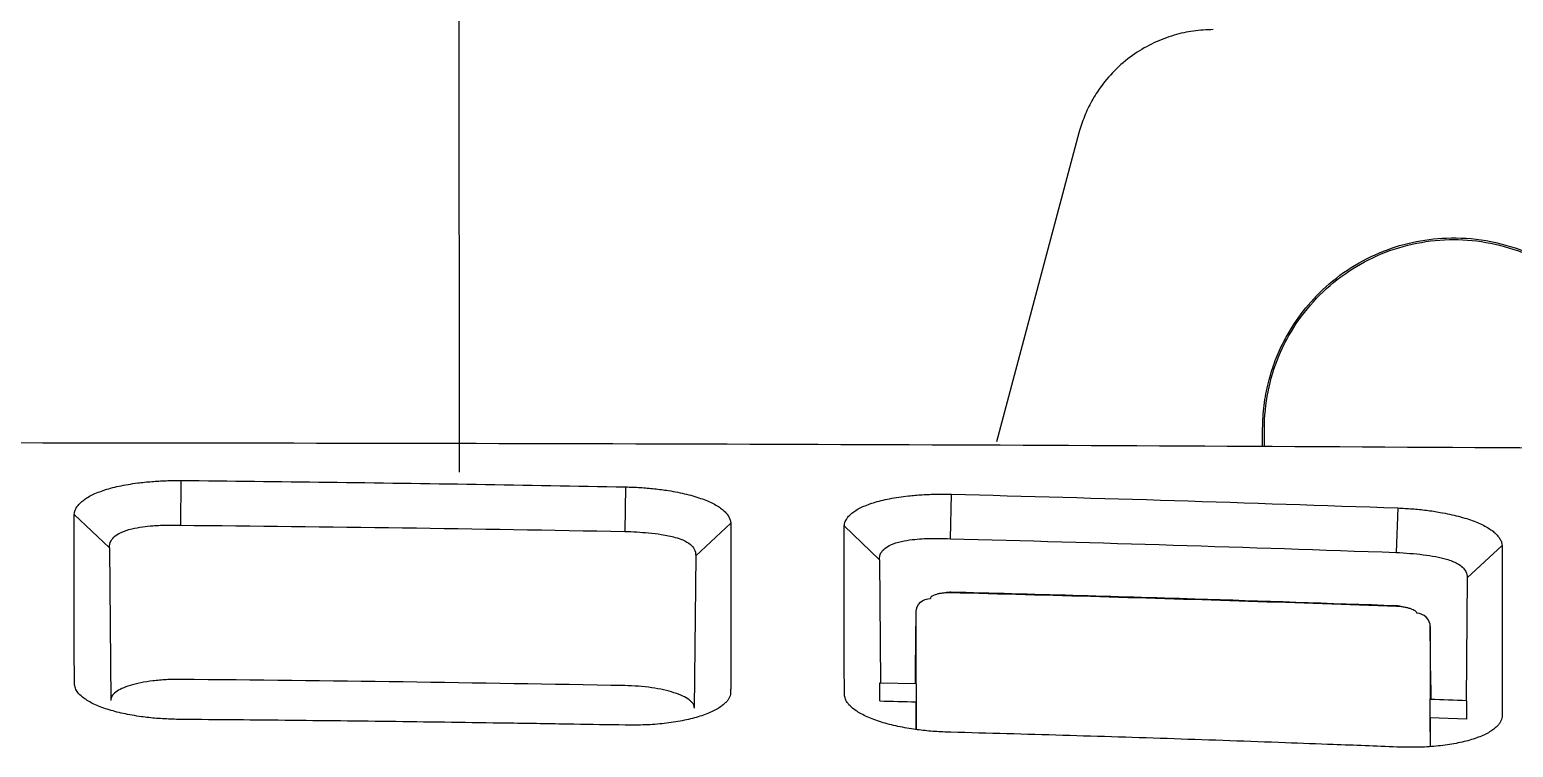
# Model space of a CAD drawing. Header units: millimetres. Extents: x 123.5 to 144.3, y 105.4 to 121.6.
# Drawn here: x 128.165 to 129.34, y 117.693 to 118.262 of the extents above; entities that cross this region are included whole.
import ezdxf

# ---------------------------------------------------------------- set-up
doc = ezdxf.new("R2010")
doc.units = ezdxf.units.MM
doc.layers.add('WIRES', color=7, linetype='Continuous')

msp = doc.modelspace()

# ---------------------------------------------------------------- linework, layer by layer
at = {"color": 7, "linetype": 'Continuous'}
for p, q in [((128.9962, 118.1802), (128.9308, 117.9352)), ((129.1417, 117.9317), (129.1417, 117.9456)), ((129.1431, 117.9317), (129.1431, 117.9456)), ((128.2847, 117.9046), (128.2844, 117.8691)), ((128.637, 117.8995), (128.6364, 117.8641)), ((128.8943, 117.8584), (128.8952, 117.8937)), ((129.2487, 117.8828), (129.2474, 117.8475)), ((128.2003, 117.8777), (128.2281, 117.8513)), ((128.7204, 117.8707), (128.6926, 117.8449)), ((128.8103, 117.8686), (128.8381, 117.8417)), ((128.2281, 117.8513), (128.2292, 117.7303)), ((128.6926, 117.8449), (128.6915, 117.7241)), ((129.3314, 117.8529), (129.3036, 117.8275)), ((128.8668, 117.7547), (128.8672, 117.8006)), ((129.2749, 117.7423), (129.2745, 117.7888)), ((128.8668, 117.7436), (128.8668, 117.7547)), ((128.8384, 117.7443), (128.8672, 117.7436)), ((129.2749, 117.7423), (129.2749, 117.7311)), ((128.8672, 117.7291), (128.8671, 117.7074)), ((129.2747, 117.6939), (129.2745, 117.7165)), ((129.3033, 117.7154), (129.2745, 117.7165))]:
    msp.add_line(p, q, dxfattribs=at)
at = {"color": 8, "linetype": 'Continuous'}
for p, q in [((128.8381, 117.8417), (128.8389, 117.7443)), ((129.3036, 117.8275), (129.3028, 117.73)), ((128.8672, 117.7074), (128.8672, 117.7289)), ((129.2745, 117.717), (129.2745, 117.6939))]:
    msp.add_line(p, q, dxfattribs=at)
at = {"color": 7, "linetype": 'Continuous'}
for points, knots in [([(129.1025, 118.2619), (129.0999, 118.2618), (129.0946, 118.2617), (129.0868, 118.2608), (129.0791, 118.2595), (129.0685, 118.2567), (129.0553, 118.2517), (129.0398, 118.2429), (129.0256, 118.2313), (129.0144, 118.2184), (129.0061, 118.2055), (129.0002, 118.1932), (128.9975, 118.1846), (128.9962, 118.1802)], [0, 0, 0, 0, 0.054608, 0.108914, 0.163196, 0.21773, 0.337199, 0.456873, 0.587111, 0.717558, 0.811804, 0.905469, 1, 1, 1, 1]), ([(129.1417, 117.9456), (129.1418, 117.9487), (129.1419, 117.9549), (129.1428, 117.9641), (129.1442, 117.9732), (129.1467, 117.9845), (129.1507, 117.9978), (129.1583, 118.0154), (129.1697, 118.0344), (129.1869, 118.0545), (129.2083, 118.0721), (129.2334, 118.0855), (129.2599, 118.0941), (129.2886, 118.0977), (129.3189, 118.0958), (129.3497, 118.087), (129.3784, 118.0719), (129.4013, 118.0525), (129.4183, 118.0315), (129.4289, 118.013), (129.4359, 117.9959), (129.4405, 117.9803), (129.4436, 117.9635), (129.444, 117.9516), (129.4442, 117.9456)], [0, 0, 0, 0, 0.019548, 0.039014, 0.058471, 0.077994, 0.111927, 0.145923, 0.198729, 0.251594, 0.312222, 0.372911, 0.430342, 0.487833, 0.554285, 0.620798, 0.689301, 0.757809, 0.808616, 0.859485, 0.892162, 0.924899, 0.962404, 1, 1, 1, 1]), ([(129.1431, 117.9456), (129.1431, 117.9652), (129.147, 117.9849), (129.162, 118.0211), (129.1731, 118.0377), (129.2009, 118.0655), (129.2175, 118.0766), (129.2538, 118.0916), (129.2734, 118.0955), (129.3126, 118.0955), (129.3322, 118.0916), (129.3685, 118.0766), (129.3851, 118.0655), (129.4129, 118.0377), (129.424, 118.0211), (129.439, 117.9849), (129.4429, 117.9652), (129.4429, 117.9456)], [0, 0, 0, 0, 0.125, 0.125, 0.25, 0.25, 0.375, 0.375, 0.5, 0.5, 0.625, 0.625, 0.75, 0.75, 0.875, 0.875, 1, 1, 1, 1]), ([(127.9225, 117.9347), (128.1152, 117.9346), (128.5011, 117.9343), (129.0773, 117.9323), (129.4582, 117.9299), (129.648, 117.9287)], [0, 0, 0, 0, 0.333756, 0.668083, 1, 1, 1, 1]), ([(128.2003, 117.8777), (128.2004, 117.8783), (128.2004, 117.8794), (128.201, 117.8811), (128.202, 117.8832), (128.2037, 117.8854), (128.207, 117.8887), (128.2128, 117.8926), (128.2228, 117.8968), (128.2353, 117.9002), (128.2487, 117.9025), (128.2615, 117.9038), (128.273, 117.9045), (128.2808, 117.9045), (128.2847, 117.9046)], [0, 0, 0, 0, 0.040315, 0.082112, 0.12553, 0.189161, 0.250895, 0.377807, 0.500561, 0.626188, 0.749847, 0.833993, 0.916721, 1, 1, 1, 1]), ([(128.2847, 117.9046), (128.3236, 117.9041), (128.4015, 117.9033), (128.519, 117.9016), (128.5976, 117.9002), (128.637, 117.8995)], [0, 0, 0, 0, 0.3307315, 0.6640683, 1, 1, 1, 1]), ([(128.637, 117.8995), (128.639, 117.8994), (128.6429, 117.8993), (128.6486, 117.899), (128.6543, 117.8986), (128.6599, 117.898), (128.6655, 117.8974), (128.6743, 117.8961), (128.6859, 117.8938), (128.6983, 117.89), (128.7081, 117.8857), (128.7139, 117.8817), (128.7171, 117.8784), (128.7189, 117.8758), (128.7201, 117.8733), (128.7203, 117.8715), (128.7204, 117.8707)], [0, 0, 0, 0, 0.0416519, 0.0829944, 0.1242804, 0.1657636, 0.2076945, 0.2503157, 0.3737345, 0.4994214, 0.6222441, 0.7490082, 0.8104932, 0.874412, 0.9391496, 1, 1, 1, 1]), ([(128.8103, 117.8686), (128.8103, 117.8692), (128.8104, 117.8703), (128.811, 117.872), (128.812, 117.874), (128.8136, 117.8762), (128.817, 117.8794), (128.8229, 117.8831), (128.833, 117.8871), (128.8457, 117.8902), (128.8592, 117.8923), (128.8719, 117.8934), (128.8835, 117.8938), (128.8913, 117.8937), (128.8952, 117.8937)], [0, 0, 0, 0, 0.040435, 0.082224, 0.125509, 0.189063, 0.250866, 0.377709, 0.500607, 0.626195, 0.749953, 0.833853, 0.916556, 1, 1, 1, 1]), ([(128.8952, 117.8937), (128.9541, 117.8921), (129.0719, 117.8889), (129.1897, 117.8848), (129.2487, 117.8828)], [0, 0, 0, 0, 0.4993483, 1, 1, 1, 1]), ([(129.2487, 117.8828), (129.2506, 117.8827), (129.2545, 117.8825), (129.2602, 117.8821), (129.2659, 117.8816), (129.2715, 117.881), (129.277, 117.8802), (129.2858, 117.8787), (129.2973, 117.8763), (129.3095, 117.8724), (129.3193, 117.8679), (129.3249, 117.8639), (129.3282, 117.8605), (129.3299, 117.858), (129.3312, 117.8554), (129.3313, 117.8537), (129.3314, 117.8529)], [0, 0, 0, 0, 0.041624, 0.08295, 0.124233, 0.165724, 0.207676, 0.250329, 0.373689, 0.499431, 0.622198, 0.748998, 0.810544, 0.874408, 0.93956, 1, 1, 1, 1]), ([(128.2005, 117.7426), (128.2005, 117.746), (128.2003, 117.7585), (128.2003, 117.7855), (128.2003, 117.8228), (128.2003, 117.855), (128.2003, 117.873), (128.2003, 117.8777)], [0, 0, 0, 0, 0.069231, 0.259707, 0.571422, 0.887858, 1, 1, 1, 1]), ([(128.2281, 117.8513), (128.2281, 117.8531), (128.2289, 117.8566), (128.2323, 117.8605), (128.2377, 117.8638), (128.2451, 117.8662), (128.2539, 117.8678), (128.2637, 117.8689), (128.2737, 117.8692), (128.2812, 117.8692), (128.2844, 117.8691)], [2, 2, 2, 2, 2.434498, 2.791773, 3.150171, 3.624448, 4.021117, 4.347658, 4.841295, 5.183888, 5.183888, 5.183888, 5.183888]), ([(128.2844, 117.8691), (128.343, 117.8686), (128.4604, 117.8672), (128.5777, 117.8653), (128.6364, 117.8641)], [2, 2, 2, 2, 5.967569, 9.936871, 9.936871, 9.936871, 9.936871]), ([(128.7204, 117.8707), (128.7204, 117.8642), (128.7204, 117.8518), (128.7204, 117.8334), (128.7204, 117.8163), (128.7204, 117.8007), (128.7204, 117.7866), (128.7204, 117.7741), (128.7204, 117.7633), (128.7204, 117.7543), (128.7204, 117.7471), (128.7203, 117.7417), (128.7203, 117.7383), (128.7202, 117.7366), (128.7202, 117.7361)], [0, 0, 0, 0, 0.156047, 0.298876, 0.428486, 0.544876, 0.648045, 0.737993, 0.814718, 0.878221, 0.9285, 0.965557, 0.98939, 1, 1, 1, 1]), ([(128.8105, 117.734), (128.8104, 117.737), (128.8103, 117.748), (128.8103, 117.7717), (128.8102, 117.806), (128.8103, 117.8399), (128.8103, 117.8607), (128.8103, 117.8686)], [0, 0, 0, 0, 0.060986, 0.227649, 0.499981, 0.809721, 1, 1, 1, 1]), ([(128.6364, 117.8641), (128.6396, 117.8641), (128.6459, 117.8638), (128.6557, 117.8631), (128.6642, 117.8621), (128.6712, 117.8608), (128.677, 117.8594), (128.6832, 117.8573), (128.6884, 117.8543), (128.6919, 117.8501), (128.6926, 117.8467), (128.6926, 117.8449)], [2, 2, 2, 2, 2.35957, 2.716859, 3.127589, 3.381685, 3.631987, 3.961376, 4.402718, 4.748364, 5.170995, 5.170995, 5.170995, 5.170995]), ([(128.8381, 117.8417), (128.8381, 117.8436), (128.8388, 117.847), (128.8422, 117.8508), (128.8475, 117.854), (128.8549, 117.8563), (128.8635, 117.8577), (128.8732, 117.8586), (128.8834, 117.8587), (128.8911, 117.8585), (128.8943, 117.8584)], [2, 2, 2, 2, 2.434045, 2.790269, 3.147553, 3.619827, 4.015028, 4.341003, 4.834137, 5.19132, 5.19132, 5.19132, 5.19132]), ([(128.8943, 117.8584), (128.9531, 117.8569), (129.0709, 117.8535), (129.1885, 117.8496), (129.2474, 117.8475)], [2, 2, 2, 2, 5.986822, 9.976832, 9.976832, 9.976832, 9.976832]), ([(129.2474, 117.8475), (129.2511, 117.8473), (129.2584, 117.8469), (129.269, 117.8458), (129.2788, 117.8443), (129.2882, 117.8421), (129.2953, 117.8394), (129.3002, 117.836), (129.303, 117.8323), (129.3037, 117.8292), (129.3037, 117.8275)], [2, 2, 2, 2, 2.412139, 2.822278, 3.228731, 3.624094, 4.118102, 4.445502, 4.775761, 5.163906, 5.163906, 5.163906, 5.163906]), ([(129.3314, 117.8529), (129.3314, 117.8476), (129.3314, 117.8372), (129.3314, 117.8211), (129.3314, 117.8048), (129.3314, 117.7816), (129.3314, 117.7556), (129.3315, 117.7316), (129.3313, 117.7204), (129.3313, 117.7174)], [0, 0, 0, 0, 0.126268, 0.251696, 0.376284, 0.500031, 0.770949, 0.937608, 1, 1, 1, 1]), ([(128.8672, 117.8006), (128.8672, 117.8031), (128.8684, 117.806), (128.8728, 117.8101), (128.8759, 117.8111), (128.8785, 117.811)], [0, 0, 0, 0, 0.5, 0.5, 1, 1, 1, 1]), ([(128.8946, 117.8155), (128.8939, 117.8155), (128.8925, 117.8155), (128.8904, 117.8155), (128.8881, 117.8152), (128.8856, 117.8149), (128.8833, 117.8143), (128.8813, 117.8136), (128.8797, 117.8128), (128.8787, 117.8119), (128.8785, 117.8113), (128.8785, 117.811)], [0, 0, 0, 0, 0.081902, 0.164627, 0.250136, 0.372925, 0.500072, 0.626044, 0.750611, 0.877846, 1, 1, 1, 1]), ([(128.8946, 117.816), (128.8935, 117.8159), (128.892, 117.8159), (128.8903, 117.8155), (128.8899, 117.8154)], [0, 0, 0, 0, 0.735424, 1, 1, 1, 1]), ([(129.2478, 117.8052), (129.1945, 117.807), (129.0768, 117.8111), (128.9591, 117.8143), (128.8946, 117.816)], [0, 0, 0, 0, 0.452483, 1, 1, 1, 1]), ([(129.2478, 117.8047), (129.2087, 117.8061), (129.1303, 117.8088), (129.0126, 117.8124), (128.934, 117.8145), (128.8946, 117.8155)], [0, 0, 0, 0, 0.332196, 0.665532, 1, 1, 1, 1]), ([(128.8672, 117.7435), (128.8672, 117.75), (128.8672, 117.7631), (128.8672, 117.7822), (128.8672, 117.7945), (128.8672, 117.8006)], [0, 0, 0, 0, 0.3339129, 0.6672387, 1, 1, 1, 1]), ([(129.2526, 117.8043), (129.2521, 117.8044), (129.2504, 117.8049), (129.2489, 117.8051), (129.2478, 117.8052)], [0, 0, 0, 0, 0.2815756, 1, 1, 1, 1]), ([(129.2639, 117.7993), (129.2639, 117.7995), (129.2638, 117.7999), (129.2633, 117.8005), (129.2621, 117.8015), (129.2598, 117.8026), (129.2567, 117.8035), (129.2539, 117.8041), (129.2509, 117.8046), (129.2488, 117.8047), (129.2478, 117.8047)], [0, 0, 0, 0, 0.080416, 0.16348, 0.25078, 0.499601, 0.626998, 0.751104, 0.878883, 1, 1, 1, 1]), ([(129.2745, 117.7888), (129.2745, 117.7913), (129.2734, 117.7941), (129.2693, 117.7981), (129.2664, 117.7992), (129.2639, 117.7993)], [0, 0, 0, 0, 0.5, 0.5, 1, 1, 1, 1]), ([(129.2745, 117.7888), (129.2745, 117.7843), (129.2745, 117.7751), (129.2745, 117.7609), (129.2745, 117.7464), (129.2745, 117.7365), (129.2745, 117.7316)], [0, 0, 0, 0, 0.24929, 0.499045, 0.749278, 1, 1, 1, 1]), ([(128.2845, 117.7152), (128.2824, 117.7152), (128.2781, 117.7153), (128.2717, 117.7156), (128.2655, 117.716), (128.2594, 117.7166), (128.2504, 117.7177), (128.2389, 117.7197), (128.2261, 117.7231), (128.2155, 117.7272), (128.2083, 117.7315), (128.2038, 117.7355), (128.2012, 117.739), (128.2008, 117.7414), (128.2005, 117.7426)], [0, 0, 0, 0, 0.050959, 0.101218, 0.151025, 0.200636, 0.25031, 0.375903, 0.499852, 0.624702, 0.749434, 0.833649, 0.916653, 1, 1, 1, 1]), ([(128.2844, 117.7469), (128.2825, 117.7469), (128.2787, 117.7469), (128.2732, 117.7467), (128.2678, 117.7463), (128.2609, 117.7456), (128.2527, 117.7443), (128.2444, 117.7422), (128.2377, 117.7397), (128.2329, 117.7368), (128.2297, 117.7336), (128.2294, 117.7314), (128.2292, 117.7303)], [0, 0, 0, 0, 0.063799, 0.126602, 0.189101, 0.251997, 0.37723, 0.503682, 0.626392, 0.75069, 0.875056, 1, 1, 1, 1]), ([(128.6364, 117.742), (128.5778, 117.743), (128.4605, 117.7451), (128.3432, 117.7463), (128.2844, 117.7469)], [0, 0, 0, 0, 0.498834, 1, 1, 1, 1]), ([(128.6916, 117.7241), (128.6915, 117.7246), (128.6914, 117.7258), (128.6906, 117.7274), (128.6893, 117.7291), (128.6869, 117.7312), (128.6826, 117.7338), (128.6757, 117.7364), (128.6674, 117.7387), (128.6578, 117.7404), (128.6474, 117.7416), (128.64, 117.7419), (128.6364, 117.742)], [0, 0, 0, 0, 0.064296, 0.127865, 0.191274, 0.255095, 0.381937, 0.50782, 0.630829, 0.752762, 0.87635, 1, 1, 1, 1]), ([(128.8384, 117.7298), (128.8384, 117.7322), (128.8384, 117.7371), (128.8384, 117.7419), (128.8384, 117.7443)], [0, 0, 0, 0, 0.500147, 1, 1, 1, 1]), ([(128.7202, 117.7361), (128.7201, 117.7354), (128.7199, 117.7339), (128.7189, 117.7318), (128.7175, 117.7297), (128.7155, 117.7277), (128.7119, 117.7247), (128.7054, 117.721), (128.6949, 117.7171), (128.6822, 117.714), (128.668, 117.7118), (128.6526, 117.7106), (128.6421, 117.7107), (128.6367, 117.7107)], [0, 0, 0, 0, 0.050032, 0.099783, 0.149589, 0.199786, 0.250702, 0.375553, 0.500386, 0.62493, 0.74999, 0.872478, 1, 1, 1, 1]), ([(128.8948, 117.705), (128.8926, 117.705), (128.8884, 117.7052), (128.882, 117.7056), (128.8758, 117.7061), (128.8696, 117.7068), (128.8606, 117.7081), (128.8491, 117.7103), (128.8363, 117.7139), (128.8256, 117.7183), (128.8183, 117.7227), (128.8138, 117.7268), (128.8112, 117.7304), (128.8107, 117.7328), (128.8105, 117.734)], [0, 0, 0, 0, 0.050711, 0.100854, 0.150676, 0.200427, 0.250358, 0.375997, 0.499878, 0.624773, 0.749416, 0.833701, 0.916708, 1, 1, 1, 1]), ([(129.3033, 117.73), (129.3033, 117.7276), (129.3033, 117.7227), (129.3033, 117.7178), (129.3033, 117.7154)], [0, 0, 0, 0, 0.499765, 1, 1, 1, 1]), ([(129.3313, 117.7174), (129.3312, 117.7166), (129.331, 117.7152), (129.33, 117.7131), (129.3286, 117.711), (129.3266, 117.7089), (129.323, 117.706), (129.3166, 117.7024), (129.3061, 117.6986), (129.2935, 117.6957), (129.2793, 117.6938), (129.264, 117.6929), (129.2535, 117.6932), (129.2481, 117.6933)], [0, 0, 0, 0, 0.050066, 0.099837, 0.149647, 0.199831, 0.250714, 0.375685, 0.500435, 0.625008, 0.750042, 0.872107, 1, 1, 1, 1]), ([(128.6367, 117.7107), (128.6232, 117.7109), (128.5938, 117.7114), (128.5351, 117.7123), (128.4607, 117.7134), (128.3727, 117.7144), (128.314, 117.7149), (128.2845, 117.7152)], [0, 0, 0, 0, 0.115014, 0.25001, 0.500012, 0.748945, 1, 1, 1, 1]), ([(129.2481, 117.6933), (129.2313, 117.694), (129.2019, 117.6951), (129.143, 117.6973), (129.0716, 117.6998), (128.9832, 117.7026), (128.9243, 117.7042), (128.8948, 117.705)], [0, 0, 0, 0, 0.142865, 0.250012, 0.500016, 0.749342, 1, 1, 1, 1])]:
    msp.add_open_spline(points, degree=3, knots=knots, dxfattribs=at)
for points in [[(128.8672, 117.7435), (128.8672, 117.7387), (128.8672, 117.7338), (128.8672, 117.7289)], [(128.8384, 117.7298), (128.848, 117.7296), (128.8576, 117.7293), (128.8672, 117.7291)], [(129.2745, 117.717), (129.2745, 117.7219), (129.2745, 117.7268), (129.2745, 117.7316)], [(129.3033, 117.73), (129.2937, 117.7303), (129.2841, 117.7307), (129.2745, 117.7311)]]:
    msp.add_open_spline(points, degree=3, dxfattribs=at)
at = {"layer": 'WIRES'}
msp.add_line((128.5044, 119.1036), (128.5051, 117.9111), dxfattribs=at)

doc.saveas('drawing.dxf')
